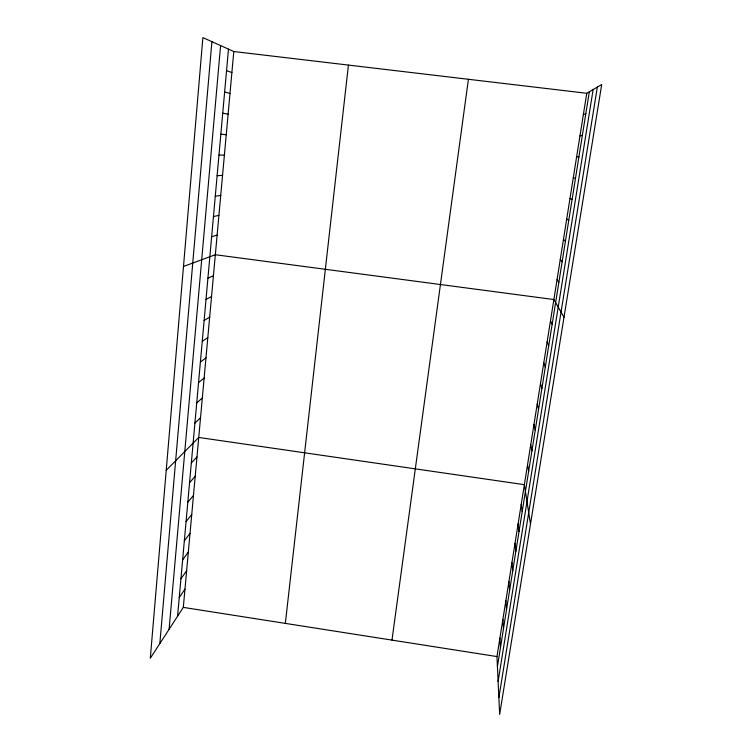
<?xml version="1.0" encoding="UTF-8"?>
<svg xmlns="http://www.w3.org/2000/svg" width="752" height="752" viewBox="0 0 752 752"><rect width="100%" height="100%" fill="white"/><g stroke="black" fill="none" stroke-linecap="round" stroke-linejoin="round"><path stroke-width="1.13" d="M159.838 643.571L211.904 41.661M169.097 629.292L220.59 45.571M177.575 616.226L228.486 49.124M183.309 607.39L233.797 51.521L202.88 37.6L150.297 658.273L183.309 607.39L496.959 656.571L499.657 714.4L601.703 84.515L586.757 93.286L233.797 51.521M285.346 623.389L348.43 65.086M391.98 640.102L468.411 79.28M496.959 656.571L586.757 93.286M497.429 666.592L589.314 91.782M498.115 681.425L593.131 89.544M498.877 697.659L597.332 87.082M179.249 597.605L184.964 589.098M180.931 578.833L186.646 570.655M182.633 559.92L188.329 552.081M184.343 540.848L190.03 533.347M186.073 521.615L191.751 514.471M187.812 502.233L193.471 495.446M189.56 482.699L195.219 476.27M191.328 462.997L196.977 456.934M166.22 470.31L198.744 437.448L524.36 484.673L530.489 524.069M194.909 423.113L200.53 417.802M196.723 402.922L202.326 397.996M198.556 382.561L204.14 378.03M200.399 362.032L205.973 357.905M202.26 341.323L207.815 337.61M204.13 320.455L209.667 317.147M206.02 299.399L211.547 296.514M207.928 278.165L213.436 275.711M583.345 114.671L585.817 113.665M183.488 266.462L215.345 254.731L553.876 299.54L564 317.241M211.65 236.73L217.121 235.122M579.961 135.886L582.349 135.36M213.455 216.557L218.917 215.354M215.288 196.216L220.721 195.435M217.121 175.705L222.545 175.366M576.615 156.933L578.908 156.867M218.982 155.034L224.387 155.128M220.853 134.194L226.239 134.74M573.287 177.801L575.496 178.205M222.742 113.195L228.11 114.182M224.641 92.007L229.99 93.464M226.559 70.66L231.889 72.577M569.988 198.5L572.122 199.365M566.707 219.029L568.766 220.345M563.464 239.399L565.438 241.157M560.24 259.609L562.139 261.799M557.044 279.659L558.868 282.282M550.483 320.813L552.147 324.3M547.127 341.906L548.706 345.835M543.79 362.812L545.294 367.173M540.481 383.548L541.91 388.342M537.21 404.115L538.554 409.314M533.958 424.504L535.227 430.116M530.733 444.723L531.937 450.739M527.537 464.783L528.665 471.194M521.221 504.395L522.208 511.586M518.1 523.965L519.021 531.523M515.007 543.367L515.863 551.301M511.943 562.618L512.723 570.909M508.897 581.71L509.612 590.358M505.88 600.651L506.528 609.656M502.881 619.441L503.473 628.785M499.911 638.081L500.437 647.763"/></g></svg>
